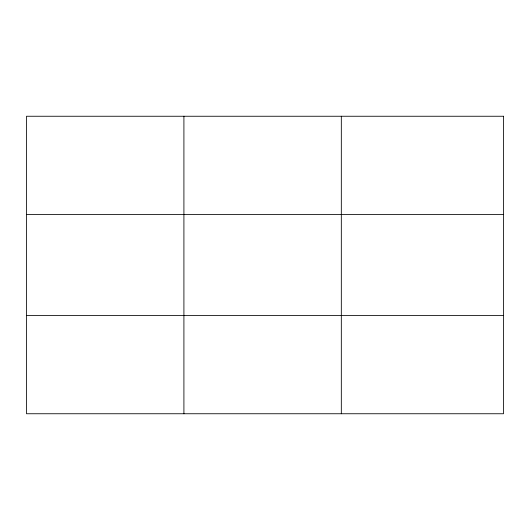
<?xml version="1.0" encoding="UTF-8"?>
<svg xmlns="http://www.w3.org/2000/svg" width="530" height="530" viewBox="0 0 530 530"><rect width="100%" height="100%" fill="white"/><g stroke="black" fill="none" stroke-linecap="round" stroke-linejoin="round"><path stroke-width="0.79" d="M183.91 413.751L183.91 116.249M341.32 413.751L341.32 116.249M26.5 214.425L503.5 214.425M26.5 315.575L503.5 315.575M503.5 116.249L503.5 413.751L26.5 413.751L26.5 116.249L503.5 116.249"/></g></svg>
